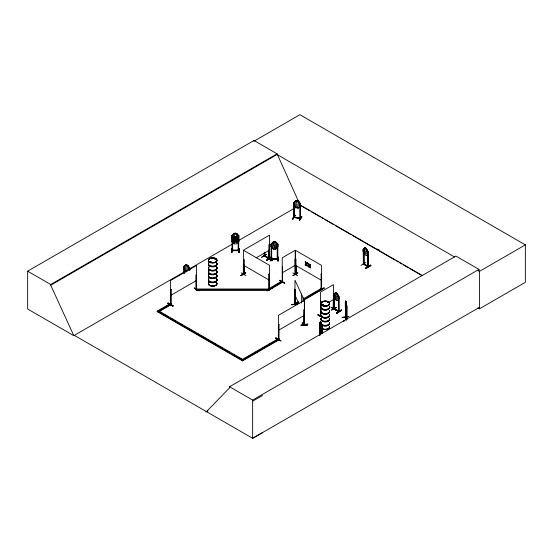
<?xml version="1.0" encoding="UTF-8"?>
<svg xmlns="http://www.w3.org/2000/svg" width="553" height="553" viewBox="0 0 553 553"><rect width="100%" height="100%" fill="white"/><g stroke="black" fill="none" stroke-linecap="round" stroke-linejoin="round"><path stroke-width="0.83" d="M346.282 319.821L345.328 317.159L345.653 316.544M345.521 317L345.39 316.606M346.24 309.39L345.3 302.104L345.521 317.546L345.625 304.641M184.481 272.567L184.481 266.74C183.285 266.664 186.313 263.442 187.868 265.475L189.859 268.509L189.859 270.099M293.899 216.894L294.618 217.557L294.486 202.598M321.182 330.915L320.809 328.434L321.189 327.307L321.003 327.003L320.692 327.874L320.173 325.551L320.56 328.012L320.104 329.187L320.346 329.484L320.678 328.558L321.127 330.943L321.521 330.272C321.694 328.994 321.252 322.005 319.662 325.42M345.528 302.809L345.812 301.102M342.107 317.387L348.86 316.634M243.721 265.274L243.797 274.751L243.306 274.488L243.548 250.136L269.498 235.156L269.498 259.233C268.405 260.38 270.507 257.726 269.055 258.922M264.479 255.389L264.818 255.583C263.781 256.862 265.226 255.168 264.355 255.341M264.846 256.17L264.417 255.887M268.613 257.995L269.2 258.085L268.772 257.822M269.435 288.756L268.799 288.618L269.187 288.901M269.034 288.514L269.304 289.482L269.456 274.364L269.014 274.115L269.117 289.095M269.435 289.302L269.456 265.267L243.514 250.288M295.516 273.929L296.166 274.046L294.998 273.963M321.404 289.413L321.438 265.329L295.489 250.35L295.758 274.336L295.758 273.79L295.247 274.074M295.855 274.122L295.917 274.717L296.104 265.551M303.887 300.065L321.68 289.793C322.758 288.707 320.069 288.141 321.424 288.901M320.761 322.634L320.09 327.805M320.685 325.026L320.685 329.014M320.519 327.915L320.284 330.583L320.754 332.318L320.588 327.901M334.42 309.196L334.06 308.415L334.731 308.574L334.399 309.21L333.998 308.408L334.482 308.698M334.669 308.546L334.302 308.332M338.429 296.505L338.823 296.726L338.871 311.74L338.339 311.477L338.554 296.38L338.989 296.629L338.989 311.609L334.012 308.927M338.332 310.883C339.369 310.731 339.058 311.857 338.408 311.498M363.936 249.272L363.998 264.258L363.328 264.113L363.75 264.382M363.286 263.574C364.745 264.355 362.962 262.606 363.328 264.154L363.328 249.12L363.722 249.23M367.648 266.069C368.72 265.744 367.918 267.548 367.897 265.965M367.655 266.594L368.077 266.878M279.728 280.599L284.74 283.336L279.742 280.565M284.726 283.06L279.859 280.226L279.728 280.613M320.726 316.558L317.934 314.947L320.837 316.413L317.947 314.913L318.065 314.567L320.858 316.171L318.065 314.574M291.521 304.703C293.802 305.194 295.731 303.334 294.839 304.095M320.09 323.65L320.526 321.922L319.807 323.021L319.814 335.512M210.416 261.576L210.016 261.984L210.652 261.493M215.421 258.901L215.013 258.901M215.089 259.067L215.221 258.88M215.58 259.198L215.013 259.108M323.076 305.422L323.263 304.834M327.957 302.228L327.611 302.367L328.15 302.415M327.984 302.353L327.528 302.491L327.977 302.387M184.419 266.587L183.949 266.56L183.949 273.223M294.576 202.543L293.92 202.488L294.493 202.391M167.877 303.41L172.771 306.217L173.041 305.747L168.112 303.003L173.034 305.754M172.999 306.03L168.077 303.265L173.041 306.058M241.094 272.871L246.002 275.629M275.733 338.256L275.988 337.807L280.896 340.904L275.733 338.256L276.002 337.8M336.113 293.201L335.595 295.973L336.646 297.5L337.185 295.848L336.169 293.166M294.742 304.337L295.171 304.668L295.032 304.261M304.413 323.885L304.171 324.21M186.485 265.433L185.856 268.295L187.142 269.643L187.806 268.945L187.806 267.901L187.142 265.647L186.527 265.399M235.004 237.126L234.272 240.202L235.004 241.122L235.758 241.122L236.525 240.202L236.525 239.159L235.758 237.126L235.004 237.175M274.094 242.207L273.362 245.325L274.094 246.244L274.848 246.244L275.615 245.325L274.848 242.207M296.754 201.016L296.062 203.953L296.754 205.011L297.466 205.149L298.191 204.368L298.191 203.324L297.493 201.112L296.781 200.974M345.521 317.546L345.39 302.173L345.805 301.026L345.625 302.145M346.171 309.48L346.683 308.394L346.247 309.473L345.3 304.482M335.643 292.558L334.786 294.459L334.786 296.242L335.858 298.274L336.922 298.89L337.973 298.081L337.185 293.512L335.588 292.585L333.991 294.002M364.883 247.62L364.061 249.597L364.061 251.38L365.125 253.412L366.19 254.027L367.247 253.219L366.535 248.574L364.883 247.62L363.21 249.085L363.21 251.463L364.828 254.774L363.259 251.435L363.21 249.085M336.48 307.399L331.392 310.129L336.279 307.295M365.754 262.537L360.929 265.426M243.617 274.364L240.693 275.643L245.795 272.664L244.046 273.998M261.583 257.186L266.657 254.207M293.076 275.671L297.873 272.864M297.666 272.774L292.834 275.615M234.223 233.325L233.131 235.765L233.131 237.548L234.645 238.958L236.152 238.958L237.638 237.548C237.831 235.44 237.043 232.115 234.223 233.325L231.928 235.744L231.928 238.122L234.223 240.493L236.553 240.493L238.848 238.122L238.848 235.702L236.553 233.325M320.927 329.429L320.851 325.447M264.175 256.011L268.986 258.776L268.855 257.85M264.507 255.375L264.638 256.295L264.846 252.845M269.346 288.929L269.346 289.475L269.048 289.095M296.152 274.62L295.606 274.309M321.652 289.343L321.604 274.336L321.162 274.081L321.017 289.205M231.569 248.636L231.569 252.617L231.956 252.617L231.914 248.345M231.894 248.594L231.907 252.541M271.025 256.848L271.025 261.134C270.217 261.514 269.885 256.654 271.025 257.159M334.06 293.982L334.51 294.175L334.496 309.21L334.669 297.466M368.312 266.235L363.819 263.988L367.773 266.076M292.779 218.933L295.039 215.158L292.82 219.23C291.894 219.375 294.12 214.799 295.039 215.47L295.039 215.158M171.05 304.302L170.995 303.784M293.92 202.488L296.055 200.573L298.191 200.988C300.735 202.695 301.751 206.67 298.226 208.059L296.021 207.631L293.843 204.824L293.843 202.446L296.042 200.463L298.247 200.891L300.397 203.739M296.076 200.532L294.984 202.695L294.984 204.479L296.415 206.172L297.839 206.449L299.249 205.315L299.249 203.532L298.247 200.891M299.781 203.435L299.795 218.615L299.761 218.034M299.685 203.608L300.41 203.573L299.698 203.622M298.191 207.99L300.424 206.075M298.226 208.059L296.042 207.589L293.871 204.783M292.82 219.23L295.039 215.47M293.968 216.735L294.618 217.011M299.678 218.159C300.521 217.288 300.86 218.933 299.678 218.553M300.41 203.573L300.403 218.691L300.258 218.138L294.618 217.163L300.355 217.972M299.38 220.44L301.565 216.437L299.332 220.509L301.91 216.804L299.332 220.509M321.238 323.152C321.217 320.878 319.233 322.364 320.007 323.367L320.574 327.673M321.756 328.876L321.977 326.332L321.839 331.53L321.106 332.643L319.641 327.735L319.641 325.358L320.367 324.245L320.927 327.051L321.169 326.546L320.685 322.648M319.544 330.618L320.27 334.247L319.544 328.24L320.27 327.12L321.072 328.427M320.443 321.853L321.169 323.166L321.521 327.894L321.051 328.496L320.27 327.12L319.565 328.302L319.565 330.632M321.169 330.176L321.881 329.076M321.182 330.252L321.908 329.139L321.182 325.503M321.099 332.56L321.881 331.447M282.244 281.297C283.06 281.677 282.016 280.599 282.217 281.885L282.244 257.788L295.212 250.302L295.178 274.634L295.191 273.832M282.638 281.857L282.459 266.76M294.998 274.509L295.385 274.482L295.212 259.398L295.205 274.357M320.837 316.219L320.664 301.109L320.837 302.906M333.203 308.311C333.666 307.682 333.922 309.355 333.183 308.871L333.424 293.747L333.618 308.871M333.604 308.837L333.424 284.65L320.45 292.136L320.422 316.233M209.884 261.666L209.946 262.184M210.092 262.039L210.092 261.659L210.582 262.191M322.33 305.09L322.765 304.8M323.076 304.966L322.523 305.069L322.869 304.772M323.574 305.221L323.18 305.401M306.846 262.875L306.217 263.677L305.215 261.935L305.878 262.004L306.493 263.525L305.194 264.887L305.83 264.942L306.466 264.127L307.212 266.055L306.196 264.279L307.482 262.931L306.846 262.875L307.482 262.931M306.493 263.525L307.115 262.716M309.376 265.502L308.643 263.601L309.376 265.502L309.998 264.693L310.641 264.756L309.569 265.91L310.371 267.88L309.839 265.751M309.645 265.343L310.268 264.541M305.56 265.101L306.196 264.279M308.643 263.601L309.431 265.537L308.346 266.712L308.719 266.919L309.625 265.945L310.641 267.721M308.719 266.919L309.625 265.945M305.194 264.887L306.279 263.719L305.484 261.776M307.212 263.09L306.41 264.085L307.212 266.055M308.346 266.712L309.431 265.537M309.569 265.91L310.641 264.756M236.525 236.808L235.758 237.735L235.004 237.735L234.272 236.808L235.004 233.739L235.758 233.739L236.525 235.765L236.518 236.864L237.638 239.159L237.638 240.935L236.152 242.352L234.645 242.352L233.131 240.935L233.131 239.159L234.265 236.822L236.553 236.802M168.119 302.975L167.877 303.424M231.956 250.018C233.007 249.41 233.007 251.276 231.956 250.703M271.17 258.686L277.903 258.666M271.17 259.233L271.094 244.094L271.737 244.073L271.647 259.253C272.511 258.092 270.355 258.348 271.094 259.246L277.903 259.212M232.004 235.765L234.265 233.428M236.518 240.437L238.848 238.08M231.928 241.516L234.223 243.928L236.553 243.928L238.848 241.516M271.703 244.281L271.094 244.232L273.313 241.841L275.65 241.841L277.945 244.212L277.945 246.631L275.65 249.009L273.313 249.009L271.018 246.59L271.018 244.212M271.094 244.281L273.355 241.903L272.221 244.281L272.221 246.057L273.735 247.474L275.242 247.474L276.728 246.057C276.929 243.956 276.134 240.603 273.313 241.882L275.65 249.009L277.869 246.569M206.483 411.653L229.557 387.84L229.557 386.747L455.907 256.067L478.988 269.387L478.988 271.088M183.824 266.553L183.893 268.931C189.064 276.099 182.449 268.965 183.824 266.553L185.849 264.804M187.481 270.984L186.181 270.548L184.868 268.703L184.868 266.919L185.843 264.915L187.868 265.475M189.755 268.551L189.244 268.329L189.783 268.509L189.783 270.175M170.559 304.523L170.559 280.502L196.509 265.523L196.509 289.606C196.536 290.152 195.382 288.341 194.227 287.919M171.14 303.922L170.511 304.067L170.918 303.797M170.559 304.585L171.167 304.447L171.167 289.447L170.559 289.606L171.167 289.447M196.225 289.447C197.49 288.265 194.912 290.318 196.674 289.758L196.509 274.627L196.066 274.882L196.066 289.862M243.908 273.431L243.465 274.336L243.956 274.62L243.956 259.64L243.514 259.385L243.348 274.523M244.129 274.101L244.205 273.479L243.548 273.666M269.083 259.447L269.062 244.509L269.498 244.253L269.726 259.322L269.228 259.585L269.228 244.606L269.664 244.35M278.359 338.878L278.774 338.643M278.415 338.885L278.615 339.528L278.899 338.602M278.899 339.148L279.023 324.293L278.415 324.452L279.023 324.293M304.323 309.424L304.274 324.825L303.95 324.12M304.503 324.044L303.874 324.189M303.95 324.666L303.922 309.728L304.357 309.473L304.039 324.832L304.579 323.975M364.911 247.696L363.259 249.14L363.501 264.002L368.263 266.746L368.263 251.767L367.634 251.484M366.452 255.652L368.104 254.207M337.24 293.477L335.56 292.509L333.936 293.947L333.936 296.325L335.56 299.636L337.212 300.59C340.461 299.325 338.312 295.461 337.185 293.512M295.171 304.067L295.046 304.323M294.763 304.032L291.438 304.579L295.171 304.613M303.874 324.348L304.537 324.77L304.489 300.666L294.991 280.205L294.839 304.641L294.784 303.756L298.496 301.613M210.707 262.087L210.527 261.493M210.956 262.025L209.981 262.101M323.146 304.814C320.629 305.989 324.839 305.498 323.408 304.876M232.094 250.544L238.689 250.544M238.689 250.177L231.956 250.156M238.143 250.018L238.834 250.018M271.025 259.074L277.813 259.06M277.834 259.246L277.834 244.094L277.198 244.073L277.212 259.246L277.281 258.486L277.903 258.528M295.385 259.502L294.998 259.53M292.903 272.926L297.784 275.753M320.664 301.109L320.837 301.205M333.59 293.843L333.203 293.878M331.088 307.364L335.968 310.164M196.315 289.945L196.239 274.979L196.674 274.723M243.838 274.744L243.956 259.64M196.066 289.316L196.674 289.157L196.018 289.343M170.808 304.668C170.918 303.224 170.124 305.208 171.167 304.426M196.274 289.959L196.674 289.703L196.405 289.06M197.317 290.007L199.121 290.712M264.403 255.375L264.728 255.756M261.783 257.276L266.65 254.428M264.265 256.06L264.403 252.59M267.182 257.857L272.145 260.574L267.217 257.553M271.585 257.007L271.855 257.47L266.746 260.145L271.613 257.048M266.746 260.145L271.834 257.421M269.332 259.585L269.67 258.804L269.664 259.329M243.79 274.17L243.292 273.887L243.838 274.198M295.661 259.357L296.104 259.606M268.799 288.77L268.848 289.212M271.841 287.698L272.117 288.168L267.009 290.837L271.91 288.009M267.009 290.837L271.26 288.355M321.604 274.336L320.996 274.184M324.023 287.712L319.157 290.809L324.238 288.085M324.258 288.134L319.199 290.781M302.049 323.076L307.212 325.71L302.311 322.89M278.415 339.431L279.023 339.293M278.366 339.459L278.415 315.348L304.357 300.369L304.357 324.452L303.867 324.701L304.503 324.735M278.588 339.528L279.023 339.272M73.839 335.685L27.65 309.016L27.65 271.177L254 140.497L277.074 153.824L299.09 202.654M27.65 271.177L50.731 284.505L277.074 153.824M262.516 432.633L252.638 438.301L74.337 335.36L73.805 335.664L50.731 285.203L277.074 154.522L454.628 257.034M73.805 335.664L185.753 271.032M189.492 268.876L234.354 242.974M238.841 240.382L296.415 207.14M171.299 295.053L196.509 280.502M241.606 360.335L241.606 359.865L278.187 338.74L279.134 339.286L279.134 339.756L242.553 360.881L157.204 311.602L157.204 311.139L170.061 303.715L171.008 304.261L171.008 304.731L158.87 311.74M157.204 311.602L158.635 310.779M160.066 309.957L161.49 309.127M162.921 308.304L164.345 307.482M165.776 306.659L170.061 304.185M171.008 304.261L158.151 311.685L158.151 312.148M256.15 257.836L269.498 250.136M282.244 272.767L295.212 265.281M273.956 286.15L275.38 285.32M276.811 284.498L278.235 283.675M279.666 282.853L281.09 282.023M282.756 281.691L281.809 281.145L268.952 288.562L269.899 289.108L282.756 281.691L282.756 282.161L269.899 289.578L268.952 289.032M309.355 266.104L310.254 267.493M365.913 248.643L366.452 250.986L365.913 252.638L364.862 251.11L364.862 250.067L365.381 248.338L365.968 248.615M368.263 251.767L368.146 266.878L363.328 264.099M368.153 251.885L367.593 251.456L367.655 266.65L367.821 254.843M368.104 254.29L366.508 255.624M303.68 298.62L320.733 288.777L321.68 289.323L303.887 299.595M296.27 303.369L297.749 302.512M308.871 296.09L311.097 294.804M312.576 293.954L314.063 293.097M315.542 292.24L317.028 291.383M319.247 290.097L320.733 289.247M294.784 303.756L295.731 304.302L298.696 302.588M294.784 304.226L295.731 304.772L298.696 303.058M365.823 267.942L370.69 265.136L365.796 267.922L366.065 268.385L370.925 265.544L366.065 268.378M365.865 268.233L370.697 265.364L365.796 268.233M333.991 296.339L335.643 299.56L337.212 300.59M279.154 329.899L304.357 315.348M329.097 302.125L333.424 299.629M338.782 299.097L337.24 300.479M244.592 358.607L246.085 357.743M247.578 356.885L249.818 355.593M251.311 354.729L252.804 353.865M255.044 352.572L256.537 351.708M258.03 350.851L260.269 349.558M261.763 348.694L263.256 347.83M264.749 346.973L266.988 345.673M268.481 344.816L269.975 343.952M272.214 342.66L273.707 341.795M275.2 340.938L276.694 340.074M157.204 311.139L242.553 360.411L279.134 339.286M339.044 311.097L338.54 310.772M336.556 312.804C346.102 307.634 339.563 310.247 336.798 313.247L341.657 310.406M336.528 313.095L341.422 310.226L336.798 313.24M205.951 411.957L207.976 410.789M229.557 386.747L252.638 400.068L478.988 269.387M477.999 270.521L479.458 271.364L525.35 244.868L525.35 282.313L479.458 308.816L477.965 307.952M478.988 307.613L252.638 438.301L252.638 400.068M252.638 401.16L262.516 395.499M293.968 217.281L294.569 217.377M299.761 217.875L299.802 218.601M345.756 317.519L345.95 301.834M278.684 339.528L278.588 324.549M215.11 258.97L215.027 259.329M327.666 302.249L327.583 302.602M294.037 216.748L294.065 217.288L300.355 218.518M210.085 261.576L210.589 261.534A4.293 2.475 0 0 0 209.656 261.956A4.293 2.475 0 0 1 211.585 257.843A4.293 2.475 0 0 1 216.838 260.878A4.293 2.475 0 0 1 209.656 261.991M210.652 262.081L210.188 262.081M322.855 305.263L323.208 305.235M319.779 322.959L319.641 327.735M321.169 325.544L320.381 324.321M321.881 326.74L322.178 333.335M320.346 327.106L319.924 330.701L320.408 332.941L320.885 333.763L321.355 333.169L321.086 328.385L321.742 333.611M321.811 332.014L321.715 333.563M334.178 308.83L334.731 309.12M294.708 304.371L294.991 289.309L295.171 304.668M295.157 289.654L294.756 289.343M295.772 304.122L298.157 303.424L291.542 304.793M304.35 324.411L304.233 324.818L304.205 324.203M301.074 325.019L307.71 323.975L307.807 324.493L301.171 325.544L301.088 325.074M301.074 325.33L307.717 324.231M232.675 250.73L232.647 235.564L232.025 235.585L232.025 250.703L238.758 250.703M238.163 235.765L238.143 250.703C238.467 248.815 237.437 251.373 238.792 250.73M277.281 258.486L277.281 259.233M346.019 302.27L346.019 306.258L345.743 304.496M345.528 304.585L346.095 307.71L346.247 302.346L346.683 306.016M346.544 318.957L346.779 305.609L346.897 319.281M348.874 316.406L342.113 317.47M343.489 321.556L343.42 321.058L345.107 320.871M194.442 288.044L199.356 290.864M302.09 323L306.984 325.793M210.541 261.984L210.188 261.956M322.814 304.779L323.443 304.917M323.097 305.263L322.641 305.194M264.355 255.887L272.346 260.491M264.645 256.274L264.68 252.106M363.736 264.355L363.819 263.836M368.146 266.332L367.994 266.85M338.789 311.712L334.06 308.961L334.226 293.878L334.302 308.878M333.445 308.166L333.348 308.968M234.223 233.373L236.553 233.373M232.025 235.723L232.557 235.765M238.758 235.723L238.129 235.744L238.758 235.585L238.689 250.744M231.928 238.08L234.265 240.437L236.518 240.389M274.094 242.249L274.848 242.249M277.198 244.281L277.834 244.232M231.569 248.65L231.956 248.65M238.834 248.65L239.214 248.65M275.65 248.968L273.313 249.009M232.716 250.309L238.066 250.309M277.903 257.159L278.283 257.145L278.283 261.134L277.903 261.134L277.952 256.875M271.786 258.825L277.143 258.825M196.35 289.482L269.733 289.482M196.35 289.786L269.733 289.786M294.562 217.032L293.975 216.9M240.7 275.615L245.795 272.975M293.871 202.405L293.961 217.426L300.334 218.677M322.855 305.387L322.351 305.125M294.037 204.81L293.899 217.44M189.244 268.198L189.244 269.995M277.965 261.078L277.952 257.083M238.882 248.359L238.834 252.617L239.214 252.617L239.214 248.636M238.896 248.594L238.896 252.569M295.737 274.35L295.661 265.302M321.424 289.447L320.996 288.618L321.604 288.749M338.588 310.807L338.63 311.374L338.554 299.705M338.809 311.194L334.551 308.851L338.747 311.145L338.719 311.705M210.624 261.521L211.059 261.811M268.855 258.396L269.2 258.597L269.2 250.329M295.489 274.433L295.986 274.717L295.931 259.71M267.023 260.283L266.774 259.855M243.348 259.488L243.79 259.737M268.848 274.212L269.29 274.468M243.5 273.7L244.219 274.046L244.156 265.018M275.933 338.118L280.896 340.904M331.116 307.302L335.989 310.074M525.35 244.868L299.892 114.699L254 141.202L254 140.497M377.581 249.071L379.075 249.935M300.155 204.983L422.596 275.671M300.231 205.336L309.936 210.942M311.429 211.806L320.387 216.976M321.881 217.841L323.381 218.705M324.874 219.569L333.832 224.739M335.325 225.603L351.01 234.659M352.503 235.516L377.893 250.177M379.386 251.041L395.07 260.097M396.563 260.954L398.056 261.818M399.549 262.682L401.789 263.975M403.282 264.839L408.508 267.852M410.008 268.717L421.953 275.615M364.828 247.654L366.508 248.615L368.104 251.912L366.452 248.65M364.856 254.733L366.535 255.7M370.932 265.578L370.662 265.108M309.998 264.693L310.371 264.908M305.463 264.728L305.83 264.942M308.615 266.553L308.989 266.767M309.977 267.652L310.371 267.88M295.489 265.329L321.438 280.309M341.664 310.44L341.388 309.97M334.088 308.456L334.42 308.65M243.514 265.267L269.456 280.247M160.591 312.466L162.824 313.751M164.317 314.616L168.783 317.194M171.022 318.487L175.495 321.065M180.707 324.079L182.2 324.943M184.432 326.229L185.926 327.093M187.412 327.95L188.905 328.814M191.138 330.1L192.631 330.964M194.117 331.821L195.61 332.685M197.843 333.971L199.336 334.835M200.829 335.692L203.062 336.984M204.555 337.848L206.041 338.706M207.534 339.57L209.767 340.855M211.26 341.719L212.746 342.577M214.239 343.441L216.472 344.726M217.965 345.59L222.437 348.169M224.67 349.461L229.142 352.04M234.354 355.054L235.848 355.911M238.08 357.203L239.573 358.067M241.067 358.925L242.553 359.789L242.553 359.319L159.098 311.139L159.098 311.602M269.456 289.288L269.014 289.095L269.014 274.115M243.956 274.012L244.004 274.647M322.682 305.36L322.523 304.931L322.62 305.311M210.748 261.534L211.087 261.908M363.356 263.594L363.667 264.348M275.608 241.903L277.945 244.253M271.094 246.569L273.355 248.947M236.518 233.387L238.778 235.765M187.833 265.509L189.817 268.551M321.756 326.381L321.95 333.376M337.261 293.436L338.885 296.747M294.991 295.184L298.897 303.604M308.374 263.753L309.162 265.696M306.68 263.926L307.489 265.896M305.215 261.935L306.009 263.871M187.799 265.564L188.767 268.219L188.767 270.002M345.729 301.032L346.24 302.387M345.736 301.115L346.164 302.394M346.544 305.636L346.662 319.302M345.756 317.125L346.517 319.399M345.521 317.152L346.531 320.187M321.01 328.399L321.742 332.028M319.71 325.344L320.291 328.254M346.171 302.353L346.607 306.03M479.458 271.364L479.458 308.816M363.936 252.603L363.985 264.286M346.779 305.609L346.779 319.758M320.007 331.689L320.007 335.021M303.016 297.5L303.016 301.661M301.385 293.989L301.385 303.141M295.731 304.302L295.731 304.772M294.694 216.88L294.694 217.426M278.187 338.74L278.187 339.21M269.899 289.108L269.899 289.578M268.758 250.08L268.834 258.417M268.703 257.822L268.523 258.493L268.585 250.177M264.237 252.686L264.237 256.074M242.553 360.411L242.553 360.881M238.848 241.557L238.848 239.138L236.553 236.76L234.223 236.76L231.928 239.179L231.928 241.557M184.605 269.954L184.605 273.279M184.066 268.108L184.066 273.099M170.732 289.703L170.732 304.682M50.731 284.505L50.731 285.203M329.45 310.924A4.348 2.509 0 0 1 325.247 314.083A4.348 2.509 0 0 1 321.044 310.924M329.45 310.71A4.348 2.509 0 0 1 325.247 313.876A4.348 2.509 0 0 1 321.044 310.71M329.45 306.791A4.348 2.509 0 0 1 325.247 309.95A4.348 2.509 0 0 1 321.044 306.791M329.45 306.576A4.348 2.509 0 0 1 325.247 309.742A4.348 2.509 0 0 1 321.044 306.576M329.394 314.636A4.293 2.475 0 0 1 325.807 317.733A4.293 2.475 0 0 1 320.954 315.279A4.293 2.475 0 0 0 325.807 317.775A4.293 2.475 0 0 0 329.394 314.678M329.381 311.173A4.286 2.475 0 0 1 326.353 314.201A4.286 2.475 0 0 1 321.113 312.452M329.367 314.401A4.265 2.461 0 0 1 325.807 317.484A4.265 2.461 0 0 1 320.982 315.044M329.394 310.482A4.293 2.475 0 0 1 325.807 313.579A4.293 2.475 0 0 1 320.954 311.118M329.394 307.039A4.293 2.475 0 0 1 325.807 310.136A4.293 2.475 0 0 1 320.954 307.682M329.381 306.348A4.286 2.475 0 0 1 325.807 309.438A4.286 2.475 0 0 1 320.961 306.984M329.45 322.703A4.348 2.509 0 0 1 326.913 325.676A4.348 2.509 0 0 1 321.48 324.611M320.899 323.353A4.348 2.509 0 0 1 321.044 322.703M329.45 322.489A4.348 2.509 0 0 1 326.913 325.461A4.348 2.509 0 0 1 321.48 324.397M320.899 323.139A4.348 2.509 0 0 1 321.044 322.489M329.45 318.569A4.348 2.509 0 0 1 325.247 321.735A4.348 2.509 0 0 1 321.044 318.569M329.45 318.355A4.348 2.509 0 0 1 325.247 321.521A4.348 2.509 0 0 1 321.044 318.355M329.394 322.261A4.293 2.475 0 0 1 325.807 325.358A4.293 2.475 0 0 1 320.954 322.904M329.394 318.818A4.293 2.475 0 0 1 325.807 321.915A4.293 2.475 0 0 1 320.954 319.461M329.394 318.127A4.293 2.475 0 0 1 325.807 321.224A4.293 2.475 0 0 1 320.954 318.77M329.381 322.952A4.286 2.475 0 0 1 326.885 325.876A4.286 2.475 0 0 1 321.535 324.832M329.374 315.023A4.272 2.468 0 0 1 326.353 318.044A4.272 2.468 0 0 1 321.12 316.302M329.401 314.809A4.3 2.482 0 0 1 326.36 317.851A4.3 2.482 0 0 1 321.093 316.095M329.367 326.187A4.265 2.461 0 0 1 327.376 328.952A4.265 2.461 0 0 1 322.233 328.565M329.394 326.415A4.293 2.475 0 0 1 327.39 329.201A4.293 2.475 0 0 1 322.212 328.807M329.401 326.27A4.3 2.482 0 0 1 327.397 329.063A4.3 2.482 0 0 1 322.205 328.669M216.458 267.037A4.348 2.509 0 0 1 212.691 270.811A4.348 2.509 0 0 1 208.923 267.037M216.389 270.535A4.265 2.461 0 0 1 212.691 274.226A4.265 2.461 0 0 1 208.999 270.535M216.458 262.903A4.348 2.509 0 0 1 212.691 266.677A4.348 2.509 0 0 1 208.923 262.903M216.458 266.829A4.348 2.509 0 0 1 212.691 270.597A4.348 2.509 0 0 1 208.923 266.829M216.458 262.696A4.348 2.509 0 0 1 212.691 266.463A4.348 2.509 0 0 1 208.923 262.696M216.41 262.468A4.293 2.475 0 0 1 213.251 266.166A4.293 2.475 0 0 1 208.55 263.069M216.41 263.166A4.293 2.475 0 0 1 213.251 266.857A4.293 2.475 0 0 1 208.55 263.76M216.41 267.299A4.293 2.475 0 0 1 213.251 270.991A4.293 2.475 0 0 1 208.55 267.894M216.41 266.601A4.293 2.475 0 0 1 213.251 270.299A4.293 2.475 0 0 1 208.55 267.203M208.972 270.756A4.3 2.482 0 0 0 212.691 274.482A4.293 2.475 0 0 0 216.41 270.783A4.3 2.482 0 0 1 212.691 274.482A4.293 2.475 0 0 1 208.979 270.783M216.458 278.823A4.348 2.509 0 0 1 212.691 282.59A4.348 2.509 0 0 1 208.923 278.823M216.389 271.143A4.265 2.461 0 0 1 213.251 274.82A4.265 2.461 0 0 1 208.571 271.737M216.417 282.403A4.3 2.482 0 0 1 212.691 286.122A4.3 2.482 0 0 1 208.972 282.403M216.389 282.313A4.265 2.461 0 0 1 213.251 285.984A4.265 2.461 0 0 1 208.571 282.908M216.417 270.929A4.3 2.482 0 0 1 212.691 274.654A4.3 2.482 0 0 1 208.972 270.929M216.458 274.689A4.348 2.509 0 0 1 212.691 278.456A4.348 2.509 0 0 1 208.923 274.689M216.458 278.608A4.348 2.509 0 0 1 212.691 282.376A4.348 2.509 0 0 1 208.923 278.608M216.458 274.475A4.348 2.509 0 0 1 212.691 278.242A4.348 2.509 0 0 1 208.923 274.475M216.403 274.945A4.286 2.475 0 0 1 213.251 278.636A4.286 2.475 0 0 1 208.557 275.546M216.41 274.253A4.293 2.475 0 0 1 213.251 277.945A4.293 2.475 0 0 1 208.55 274.848M216.41 279.078A4.293 2.475 0 0 1 213.251 282.77A4.293 2.475 0 0 1 208.55 279.673M216.41 278.387A4.293 2.475 0 0 1 213.251 282.078A4.293 2.475 0 0 1 208.55 278.982M216.417 282.535A4.3 2.482 0 0 1 212.691 286.26A4.3 2.482 0 0 1 208.972 282.535M233.691 238.419L234.901 240.216C232.219 242.532 234.548 242.836 235.288 240.548C235.979 242.843 238.391 242.532 235.696 240.202C238.136 238.378 236.083 237.493 235.315 239.85L234.306 238.433L233.691 238.419M269.263 258.113L264.728 255.908L269.263 258.113M244.156 274.053L243.721 274.309L244.156 274.074M321.252 323.111L321.908 326.761L321.252 323.111M269.733 289.019L196.35 289.019L196.35 290.256L269.733 290.256L269.733 289.019M323.111 305.664A4.272 2.468 0 0 0 329.519 303.528A4.272 2.468 0 0 0 323.111 301.385A4.293 2.475 0 0 0 323.104 305.685A4.293 2.475 0 0 0 329.54 303.535A4.293 2.475 0 0 0 323.104 301.392A4.272 2.468 0 0 0 323.111 305.664M323.111 306.003A4.272 2.468 0 0 0 329.519 303.867A4.272 2.468 0 0 0 323.111 301.731A4.272 2.468 0 0 0 323.111 306.003M322.205 305.422A4.3 2.482 0 0 0 329.401 304.309A4.3 2.482 0 0 0 324.134 301.274A4.3 2.482 0 0 0 322.205 305.422M210.555 262.737A4.272 2.468 0 0 0 216.97 260.601A4.272 2.468 0 0 0 210.555 258.465A4.272 2.468 0 0 0 210.555 262.737M210.548 262.405A4.293 2.475 0 0 0 216.983 260.263A4.293 2.475 0 0 0 210.548 258.113A4.293 2.475 0 0 0 210.548 262.405"/></g></svg>
